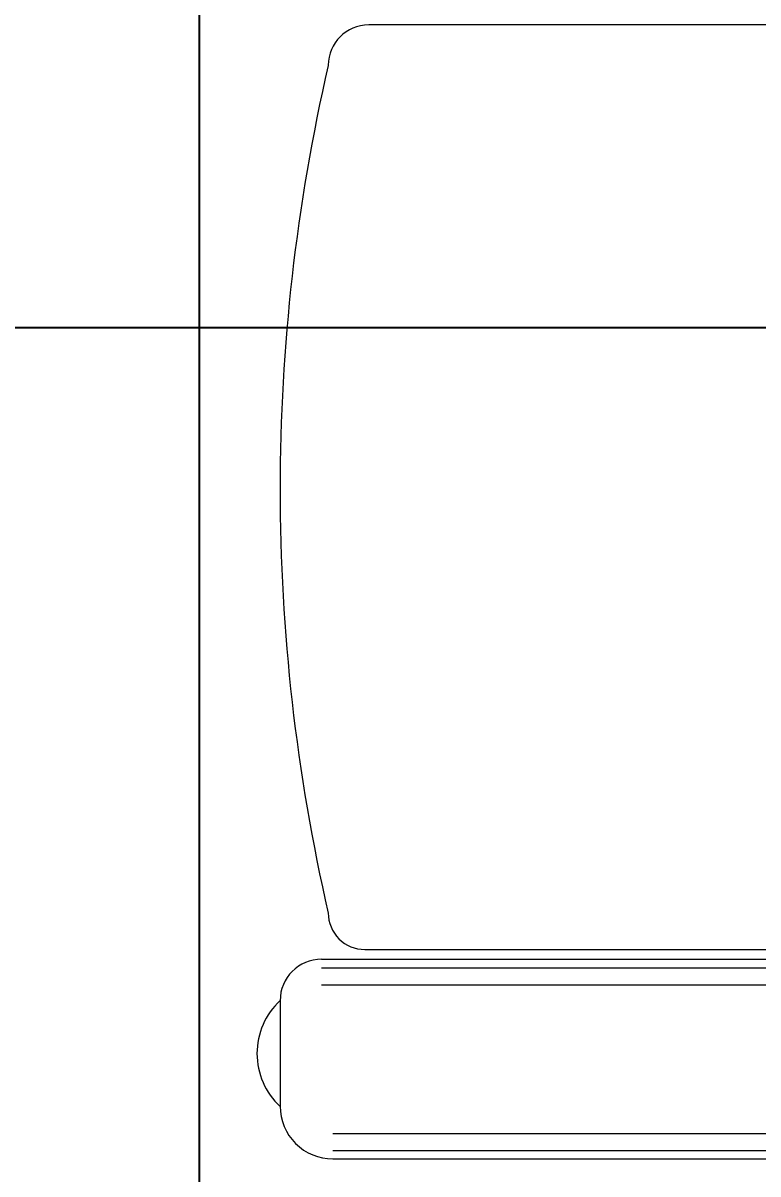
# Model space of a CAD drawing. Header units: inches. Extents: x -12418 to 57169, y -29325 to 19878.
# Drawn here: x 13077 to 13588, y -7788 to -6989 of the extents above; entities that cross this region are included whole.
import ezdxf

# ---------------------------------------------------------------- set-up
doc = ezdxf.new("R2010")
doc.units = ezdxf.units.IN
doc.header["$LTSCALE"] = 25
doc.header["$MEASUREMENT"] = 0
doc.header["$PDMODE"] = 3
doc.layers.get('0').update_dxf_attribs({"color": 8})
doc.layers.get('Defpoints').update_dxf_attribs({"color": 8})
doc.layers.add('00-Ground Floor$0$False Ceiling', color=251, linetype='Continuous')
doc.layers.add('00-Ground Floor$0$LOADING', color=253, linetype='Continuous', lineweight=5)
doc.layers.add('E-DIM', color=6, linetype='Continuous', lineweight=18)
doc.styles.get("Standard").update_dxf_attribs({"font": 'arial.ttf'})
doc.dimstyles.get("Standard").update_dxf_attribs({"dimtxt": 150, "dimasz": 150, "dimexe": 0.18, "dimexo": 0.0625, "dimgap": 1, "dimtad": 1, "dimdec": 0, "dimlfac": 0.1, "dimzin": 0, "dimdsep": 46, "dimtxsty": 'Standard', "dimcen": 0.09, "dimclrd": 256, "dimclrt": 7, "dimadec": 0, "dimazin": 0, "dimtfac": 1, "dimtdec": 0, "dimtofl": 0, "dimtmove": 0, "dimatfit": 3, "dimfxl": 1, "dimtolj": 1, "dimtzin": 0, "dimarcsym": 0})

# ---------------------------------------------------------------- blocks, each defined once
blk = doc.blocks.new('00-Ground Floor$0$GF21008-P')
at = {"layer": '00-Ground Floor$0$LOADING'}
for p, q in [((0.02235, -0.20585), (0.02235, -0.73852)), ((0.67107, -0.77123), (0.67107, -0.21699)), ((0.67698, -0.77123), (0.67698, -0.21699)), ((0.6888, -0.77123), (0.6888, -0.21699)), ((0.79197, -0.76339), (0.79197, -0.21699)), ((0.80379, -0.76339), (0.80379, -0.21699)), ((0.8097, -0.76339), (0.8097, -0.21699)), ((0.66431, -0.74126), (0.66431, -0.23119)), ((0.69984, -0.8), (0.77309, -0.8))]:
    blk.add_line(p, q, dxfattribs=at)
for centre, radius, start, end in [((0.05042, -0.73852), 0.02807, 180, 270), ((0.63897, -0.74126), 0.02534, 270, 0), ((0.3447, 0.51055), 1.31061, 257.02456, 282.97544), ((0.77309, -0.76339), 0.03661, 270, 0), ((0.69984, -0.77123), 0.02877, 180, 270), ((0.73653, -0.7662), 0.04989, 222.64618, 317.35382)]:
    blk.add_arc(centre, radius, start, end, dxfattribs=at)
blk = doc.blocks.new('00-Ground Floor$0$A$Ce9e1c4c3')
at = {"layer": '00-Ground Floor$0$False Ceiling', "color": 254, "linetype": 'Continuous'}
for p, q in [((-86800, -8477.43), (-86800, -4747.43)), ((-89502.07, -7200), (-85902.07, -7200))]:
    blk.add_line(p, q, dxfattribs=at)
blk = doc.blocks.new('00-Ground Floor')
at = {"layer": '00-Ground Floor$0$False Ceiling', "color": 254}
blk.add_blockref('00-Ground Floor$0$A$Ce9e1c4c3', (100000, 0), dxfattribs=at)
at = {"layer": '00-Ground Floor$0$LOADING', "xscale": 1000, "yscale": 1000, "zscale": 1000, "rotation": 269.9999999999998}
blk.add_blockref('00-Ground Floor$0$GF21008-P', (14055.88, -6967.56), dxfattribs=at)
blk = doc.blocks.new('*D382')
at = {"layer": 'Defpoints', "color": 0, "transparency": 16777216}
for p in [(12900, -7500), (14097.93, -7500, 0), (14097.93, -8055.2)]:
    blk.add_point(p, dxfattribs=at)
at = {"layer": 'E-DIM', "color": 0, "lineweight": -2, "transparency": 16777216}
for p, q in [((12900, -7500.06), (12900, -8055.38)), ((14097.93, -7500.06), (14097.93, -8055.38))]:
    blk.add_line(p, q, dxfattribs=at)
at = {"layer": 'E-DIM', "lineweight": -2, "transparency": 16777216}
blk.add_line((13050, -8055.2), (13947.93, -8055.2), dxfattribs=at)
at = {"layer": 'E-DIM', "transparency": 16777216}
for points in [[(13050, -8030.2), (13050, -8080.2), (12900, -8055.2)], [(13947.93, -8030.2), (13947.93, -8080.2), (14097.93, -8055.2)]]:
    blk.add_solid(points, dxfattribs=at)
at = {"layer": 'E-DIM', "color": 7, "transparency": 16777216, "insert": (13498.96, -7977.61), "char_height": 150, "attachment_point": 5}
blk.add_mtext('\\A1;120', dxfattribs=at)

msp = doc.modelspace()

# ---------------------------------------------------------------- block references
msp.add_blockref('00-Ground Floor', (0, 0))

# ---------------------------------------------------------------- dimensions: what is measured, and where the dimension line sits
at = {"layer": 'E-DIM'}
dim = msp.add_linear_dim(base=(14097.93, -8055.2), p1=(12900, -7500), p2=(14097.93, -7500, 0), dimstyle='Standard', dxfattribs=at)
dim.commit()
dim.dimension.update_dxf_attribs({"geometry": '*D382', "text_midpoint": (13498.96, -7977.61)})

doc.saveas('drawing.dxf')
